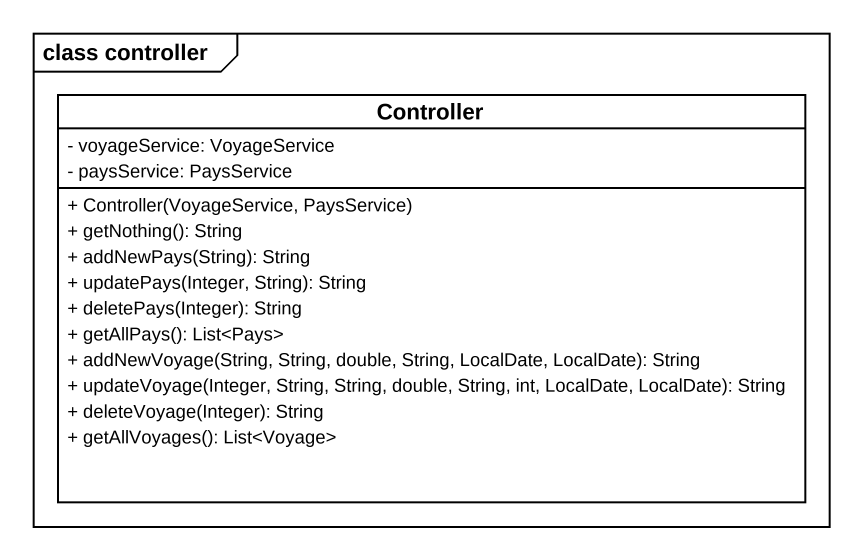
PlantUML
@startuml
mainframe class controller
hide circle
hide empty members
skinparam classAttributeIconSize 0
class Controller {
  - voyageService: VoyageService
  - paysService: PaysService
  + Controller(VoyageService, PaysService)
  + getNothing(): String
  + addNewPays(String): String
  + updatePays(Integer, String): String
  + deletePays(Integer): String
  + getAllPays(): List<Pays>
  + addNewVoyage(String, String, double, String, LocalDate, LocalDate): String
  + updateVoyage(Integer, String, String, double, String, int, LocalDate, LocalDate): String
  + deleteVoyage(Integer): String
  + getAllVoyages(): List<Voyage>
}
@enduml
